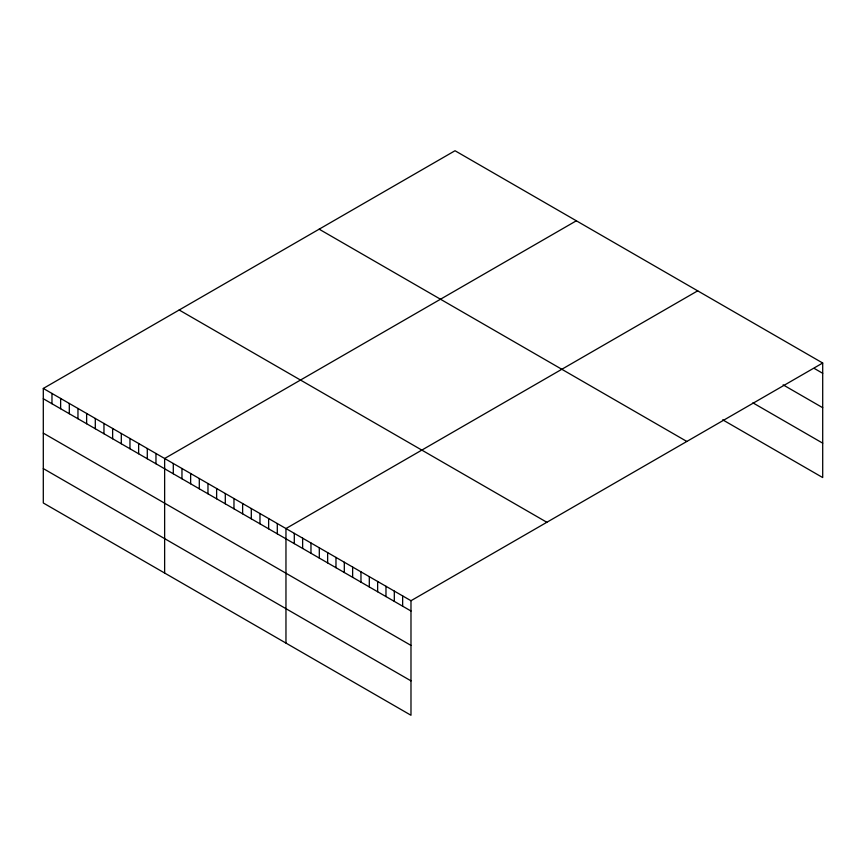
<?xml version="1.0" encoding="UTF-8"?>
<svg xmlns="http://www.w3.org/2000/svg" width="866" height="866" viewBox="0 0 866 866"><rect width="100%" height="100%" fill="white"/><g stroke="black" fill="none" stroke-linecap="round" stroke-linejoin="round"><path stroke-width="1.3" d="M43.3 388.444L410.982 600.723L410.982 715.262L43.3 502.984L43.3 388.444L455.018 150.738L822.7 363.016L822.7 477.556L722.688 419.815M576.355 220.787L164.637 458.493L164.637 573.032M697.693 290.835L285.964 528.541L285.964 643.092M410.982 600.723L822.7 363.016M814.365 368.483L822.7 373.3M783.113 384.85L822.7 407.702M752.9 402.852L822.7 443.154M319.153 229.176L686.835 441.454M179.165 309.996L546.847 522.274M43.3 398.728L410.982 611.006M43.3 433.13L410.982 645.408M43.3 468.582L410.982 680.86M402.647 595.905L402.647 606.189M394.311 591.099L394.311 601.383M385.976 586.282L385.976 596.566M377.641 581.476L377.641 591.759M369.306 576.659L369.306 586.942M360.97 571.852L360.97 582.136M352.635 567.035L352.635 577.319M344.311 562.229L344.311 572.513M335.976 557.412L335.976 567.695M327.64 552.605L327.64 562.889M319.305 547.788L319.305 558.072M310.97 542.982L310.97 553.266M302.635 538.165L302.635 548.449M294.299 533.359L294.299 543.642M277.304 523.54L277.304 533.824M268.633 518.539L268.633 528.823M259.973 513.538L259.973 523.811M251.302 508.526L251.302 518.81M242.632 503.525L242.632 513.809M233.972 498.524L233.972 508.807M225.301 493.523L225.301 503.806M216.63 488.511L216.63 498.794M207.97 483.509L207.97 493.793M199.299 478.508L199.299 488.792M190.639 473.507L190.639 483.791M181.968 468.506L181.968 478.779M173.297 463.494L173.297 473.778M155.967 453.492L155.967 463.775M147.296 448.491L147.296 458.764M138.636 443.479L138.636 453.762M129.965 438.477L129.965 448.761M121.305 433.476L121.305 443.76M112.634 428.475L112.634 438.759M103.963 423.463L103.963 433.747M95.303 418.462L95.303 428.746M86.632 413.461L86.632 423.745M77.962 408.46L77.962 418.743M69.302 403.459L69.302 413.731M60.631 398.447L60.631 408.73M51.971 393.445L51.971 403.729"/></g></svg>
